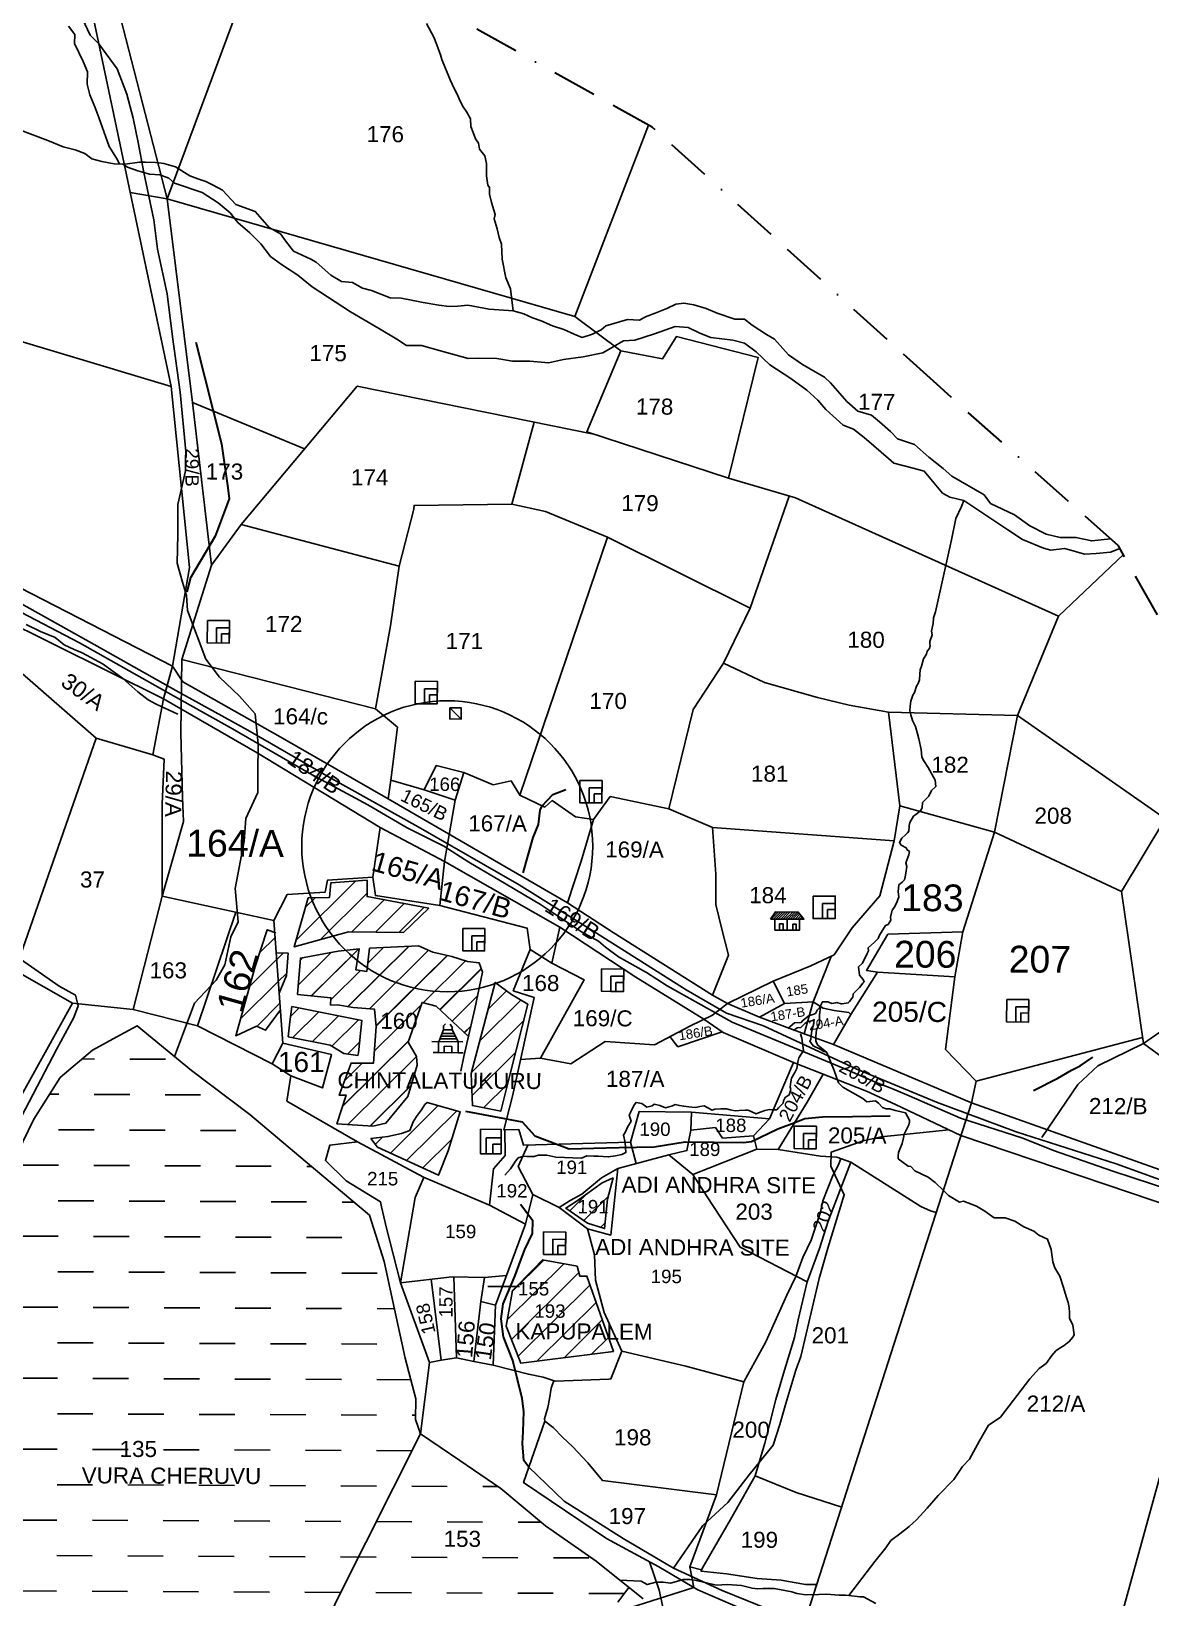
# Model space of a CAD drawing. Header units: inches. Extents: x 304037 to 460575, y 1453943 to 1639883.
# Drawn here: x 337661 to 338503, y 1600364 to 1601543 of the extents above; entities that cross this region are included whole.
import ezdxf

# ---------------------------------------------------------------- set-up
doc = ezdxf.new("R2010")
doc.units = ezdxf.units.IN
doc.header["$MEASUREMENT"] = 0
for name, pattern in [('ACAD_ISO02W100', [15, 12, -3]), ('ACAD_ISO07W100', [3, 0, -3]), ('BORDER', [1.75, 0.5, -0.25, 0.5, -0.25, 0, -0.25])]:
    doc.linetypes.add(name, pattern=pattern)
for name, color, linetype in [('CARTTRACK', 30, 'ACAD_ISO02W100'), ('NALA', 4, 'Continuous'), ('SQUAREWELL', 5, 'Continuous'), ('SURVEY_BND', 7, 'Continuous'), ('SURVEY_NO', 7, 'Continuous'), ('VILLAGE_AREA', 1, 'Continuous'), ('WATER_BODY', 4, 'Continuous')]:
    doc.layers.add(name, color=color, linetype=linetype)
for name, color, linetype, lineweight in [('FOOTPATH', 150, 'ACAD_ISO07W100', 30), ('ROAD', 1, 'Continuous', 25), ('VILL_BOUNDARY', 6, 'BORDER', 30)]:
    doc.layers.add(name, color=color, linetype=linetype, lineweight=lineweight)
doc.styles.get("Standard").update_dxf_attribs({"font": 'arial.ttf'})
doc.dimstyles.get("Standard").update_dxf_attribs({"dimtxt": 0.18, "dimasz": 0.18, "dimexe": 0.18, "dimexo": 0.0625, "dimgap": 0.09, "dimtad": 0, "dimtih": 1, "dimtoh": 1, "dimdec": 4, "dimzin": 0, "dimdsep": 46, "dimtxsty": 'Standard', "dimcen": 0.09, "dimadec": 0, "dimazin": 0, "dimtfac": 1, "dimtdec": 4, "dimtofl": 0, "dimtmove": 0, "dimatfit": 3, "dimfxl": 0, "dimtolj": 1, "dimtzin": 0, "dimarcsym": 0})
pattern_1 = [(225, (-1012.4149, -503.833), (1.3258252, -1.3258252), [])]

# ---------------------------------------------------------------- blocks, each defined once
blk = doc.blocks.new('CHINTALAMAKURU')
at = {"layer": 'VILLAGE_AREA', "linetype": 'ByBlock'}
h = blk.add_hatch(dxfattribs=at)
h.set_pattern_fill('ANSI31', color=256, scale=15, angle=180, style=0)
h.set_pattern_definition(pattern_1)
h.paths.add_polyline_path([(73.98, 39.92), (73.96, 41.74), (69.9, 41.44), (69.76, 39.79), (67.38, 39.76), (65.83, 34.25), (71.89, 35.96), (78.08, 35.93), (80.89, 38.65)])
h.paths.add_polyline_path([(63.63, 35.88), (62.8, 36.15), (61.48, 32.04), (59.33, 24.27), (61.65, 25.33), (62.67, 24.9), (64.32, 27.18)])
h.paths.add_polyline_path([(65.16, 33.53), (63.81, 33.56), (64.17, 29.05), (64.98, 31.02)])
h.paths.add_polyline_path([(73.46, 26.04), (65.58, 27.55), (65.37, 25.86), (65.2, 24.18), (69.91, 23.25), (71.44, 22.31), (73.03, 22.12), (73.07, 22.42)])
h.paths.add_polyline_path([(92.03, 27.94), (90.21, 29.03), (88.38, 30.36), (85.73, 20.15), (85.88, 16.56), (89.08, 15.95), (90.14, 20.29)])
h.paths.add_polyline_path([(84.52, 15.85), (80.82, 16.89), (80.55, 16.64), (80.17, 16.06), (79.6, 15.29), (79.26, 14.7), (78.89, 13.72), (77.95, 13.4), (76.42, 13.03), (74.51, 12.81), (75.27, 11.85), (82.13, 8.73), (83.18, 11.46)])
h.paths.add_polyline_path([(98.79, -2.5), (98.01, -2.51), (97.68, -1.4), (93.82, -0.69), (92.81, -1.75), (90.47, -4.14), (89.76, -8.15), (91.44, -12.29), (101.8, -10.91)])
h.paths.add_polyline_path([(86.95, 31.52), (86.57, 32.54), (85.24, 32.71), (83.49, 33.26), (81.38, 33.73), (79.74, 34.41), (74.28, 34.13), (73.98, 31.53), (72.76, 31.69), (73.12, 34.05), (70.76, 33.79), (66.54, 32.99), (66.23, 28.93), (69.97, 28.57), (69.93, 27.75), (70.7, 27.78), (72.45, 27.49), (74.84, 27.32), (75.04, 25.38), (74.76, 21.24), (72.26, 21.25), (70.93, 17.67), (71.72, 17.66), (70.7, 14.43), (74.74, 14.2), (76.19, 14.54), (78.64, 17.55), (79.65, 21.05), (79.58, 22.03), (78.63, 23.63), (80.19, 28.08), (81.76, 27.68), (85.39, 24.31), (86.09, 27.4)])
h = blk.add_hatch(dxfattribs=at)
h.set_pattern_fill('ANSI31', color=256, scale=30, angle=180, style=0)
h.set_pattern_definition([(225, (-1012.415, -503.833), (2.65165, -2.65165), [])])
h.paths.add_polyline_path([(86.95, 31.52), (86.57, 32.54), (85.24, 32.71), (83.49, 33.26), (81.38, 33.73), (79.74, 34.41), (74.28, 34.13), (73.98, 31.53), (72.76, 31.69), (73.12, 34.05), (70.76, 33.79), (66.54, 32.99), (66.23, 28.93), (69.97, 28.57), (69.93, 27.75), (70.7, 27.78), (72.45, 27.49), (74.84, 27.32), (75.04, 25.38), (74.76, 21.24), (72.26, 21.25), (70.93, 17.67), (71.72, 17.66), (70.7, 14.43), (74.74, 14.2), (76.19, 14.54), (78.64, 17.55), (79.65, 21.05), (79.58, 22.03), (78.63, 23.63), (80.19, 28.08), (81.76, 27.68), (85.39, 24.31), (86.09, 27.4)])
h.paths.add_polyline_path([(122.3, 38.4), (119.73, 38.4), (119.18, 37.58), (121.05, 37.6), (122.43, 37.61), (122.95, 37.62), (122.84, 37.72)])
h.paths.add_polyline_path([(75.05, 24.62), (79.95, 24.62), (79.95, 27.36), (75.05, 27.36)], flags=24)
h = blk.add_hatch(dxfattribs=at)
h.set_pattern_fill('ANSI31', color=256, scale=1.5, angle=180, style=0)
h.set_pattern_definition([(225, (-1012.4149, -503.83305), (0.132582521, -0.132582521), [])])
h.paths.add_polyline_path([(122.3, 38.4), (119.73, 38.4), (119.18, 37.58), (121.05, 37.6), (122.43, 37.61), (122.95, 37.62), (122.84, 37.72)])
h = blk.add_hatch(dxfattribs=at)
h.set_pattern_fill('ANSI31', color=256, scale=15, angle=180, style=0)
h.set_pattern_definition(pattern_1)
h.paths.add_polyline_path([(101.07, 6.15), (101.67, 8.51), (100.47, 7.98), (97.65, 5.95), (96.38, 5.12), (98.83, 3.43), (100.74, 2.84)])
at = {"layer": 'WATER_BODY', "linetype": 'ByBlock'}
h = blk.add_hatch(dxfattribs=at)
h.set_pattern_fill('DASH', color=256, scale=31.8075, angle=180, style=0)
h.set_pattern_definition([(180, (-1012.415, -503.833), (-3.975938, -3.975937), [3.975938, -3.975938])])
h.paths.add_polyline_path([(67.16, 10.24), (60.95, 15.44), (54.38, 20.35), (48.27, 25.34), (46.4, 24.32), (43.29, 22.57), (39.66, 19.48), (36.73, 14.81), (34.89, 10.97), (32.66, 5.05), (30.82, -0.7), (29.37, -5.43), (28.46, -10.05), (27.37, -13.32), (26.36, -14.59), (25.98, -15.65), (26.13, -17.18), (23.9, -23.94), (21.27, -29.99), (19.48, -34.73), (17.64, -39.4), (16.01, -43.44), (15.82, -46.11), (17.57, -48.27), (20.6, -49.7), (24.52, -51.55), (30.15, -53.79), (35.43, -56.39), (36.68, -57.29), (37.44, -57.32), (38.99, -57.85), (40.15, -58.44), (42.99, -59.67), (44.29, -60.28), (45.56, -60.85), (47.35, -61.54), (48.02, -61.95), (49.15, -62.37), (51.51, -62.65), (52.64, -62.65), (53.62, -62.8), (55.37, -63.19), (56.36, -63.52), (57.13, -63.52), (57.96, -63.6), (59.22, -63.48), (60.26, -63.68), (62.14, -62.17), (64.52, -57.34), (66.77, -52.64), (68.99, -47.31), (70.74, -44.23), (73.65, -42.95), (77.25, -43.2), (81.65, -42.86), (88.69, -42.9), (89.53, -42.55), (91.02, -42.3), (92.33, -42.01), (93.6, -41.59), (94.86, -41.29), (96.59, -40.79), (98.11, -40.36), (99.17, -39.96), (99.95, -39.8), (101.19, -39.48), (102.43, -39), (103.66, -37.37), (99.97, -34.44), (94.26, -30.48), (89.26, -26.33), (84.64, -23.2), (80.23, -20.23), (79.65, -18.64), (79.69, -16.32), (78.47, -11.78), (77.24, -6.28), (76.06, -0.94), (74.41, 4.21)])
at = {"layer": 'CARTTRACK', "linetype": 'ByBlock'}
for points in [[(52.48, 21.91), (54.69, 27.88), (57.09, 30.48), (58.08, 32.2), (58.72, 35.33), (59.52, 37.04), (59.19, 40.76), (60.18, 46.07), (60.35, 48.61), (61.67, 51.51), (61.67, 53.77), (61.7, 56.94), (61.33, 60.34), (59.58, 62.32), (57.32, 64.42), (55.8, 66.43), (53.69, 71.87), (53.6, 73.57), (53.14, 75.04), (52.54, 77.18), (52.6, 80.4), (52.56, 83.76), (53.41, 87.53), (53.41, 88.9), (53.43, 89.68), (52.79, 96.34), (51.89, 102.54), (51.29, 107.34), (50.18, 112.36), (49.73, 115.65), (48.59, 120.92), (47.94, 124.3), (47.38, 127.01), (46.64, 129.69), (45.56, 132.55), (43.49, 135.32), (42.5, 136.29), (41.65, 138.11)], [(35.36, 15.12), (39.25, 22.65), (41.18, 26.22), (41.64, 27.54), (41.33, 28.73), (39.51, 29.73), (34.43, 33.27)], [(149.7, 13.25), (153.71, 19.22), (155.96, 21.32), (161.04, 23.84), (168.14, 28.8), (175.63, 34.74), (181.02, 39.5), (185.02, 43)], [(92.39, -23.92), (96.35, -27.73), (102.97, -31.87), (108.65, -35.19), (111.89, -30.39), (114.69, -27.79), (117.06, -24.69), (119.74, -21.33), (120.49, -19.01), (121.15, -16.67), (122.25, -12.93), (122.82, -11.39), (124.83, -2.64), (125.79, 0.75), (127.59, 6.73), (126.06, 9.96), (126.09, 11.51), (129.67, 12.81), (131.71, 13.24), (139.29, 14.06)], [(107.74, -40.73), (107.03, -37.63), (105.94, -34.47)], [(108.65, -35.19), (114.1, -37.67), (120.84, -40.35), (123.06, -41.53), (128.84, -43.25), (137.84, -46.07), (151.57, -50.04), (156.86, -51.77), (164.04, -55.52), (170.32, -58.45), (175.56, -61.24), (180.36, -63.31), (183.72, -65.09), (188.74, -68.13), (194, -71.28), (198.79, -73.7), (204.56, -76.75), (209.75, -79.46), (215.47, -82.41), (220.8, -85.68), (226.98, -89.23), (229.55, -90.68)]]:
    blk.add_lwpolyline(points, dxfattribs=at)
at = {"layer": 'FOOTPATH', "linetype": 'ByBlock'}
for points in [[(54.52, 101.95), (57.43, 90.59), (58.18, 85.65), (58.31, 84.42), (56.77, 80.24), (54.04, 75.56), (53.64, 73.93)], [(93.55, 50.17), (94.72, 51.44), (96.2, 52)], [(91.44, 42.64), (92.54, 46.63), (93.13, 48.07), (93.33, 49.69), (93.55, 50.17)], [(148.75, 18.53), (151.45, 19.9), (152.99, 20.81), (153.97, 21.32), (155.37, 22.28)], [(85.09, 15.91), (91.45, 14.75), (92.88, 13.18), (96.73, 11.74), (100.87, 11.88), (102.35, 11.92), (106.26, 12.04), (109.74, 12.58), (116.27, 12.56), (117.16, 12.67), (120.12, 14.09), (122.02, 14.83), (123.14, 15.27), (125.1, 15.45), (128.49, 15.52), (132.69, 15.63)], [(92.39, -23.92), (91.82, -23.17), (91.67, -21.27), (91.71, -19.95), (91.78, -17.69), (91.61, -16.25), (90.52, -11.97), (89.46, -9.35), (89.19, -7.33), (89.42, -5.65), (90.75, -2.47), (91.29, -0.93), (91.82, 0.45), (92.66, 2.27), (92.72, 3.67), (91.3, 5.48)]]:
    blk.add_lwpolyline(points, dxfattribs=at)
at = {"layer": 'NALA', "linetype": 'ByBlock'}
for points in [[(158.16, 79.3), (157.12, 78.87), (155.5, 78.71), (154.18, 78.65), (152.66, 79.06), (151.94, 79.25), (150.42, 79.06), (149.6, 79.28), (147.23, 80.23), (145.58, 81.34), (140.63, 84.57), (139.07, 84.94), (138.25, 85.41), (136.2, 87.85), (134.96, 88.17), (132.78, 88.74), (132.18, 89.27), (130.54, 90.66), (129.46, 91.61), (128.23, 92.53), (127.09, 92.97), (125.13, 94.72), (124.25, 95.76), (123.01, 96.87), (121.21, 98.19), (118.84, 99.71), (117.29, 101.13), (115.99, 102.09), (114.7, 102.43), (112.2, 102.72), (111, 103.22), (109.67, 103.85), (108.22, 103.95), (105.91, 103.1), (103.7, 102.4), (102.43, 102.31), (100.11, 100.95), (97.93, 100.51), (95.72, 100.19), (94.04, 99.81), (91.96, 100), (90, 99.97), (88.26, 100.25), (86.2, 100.29), (85.04, 100.25), (81.92, 101.11), (79.78, 101.67), (78.13, 101.67), (77.03, 102.37), (74.91, 103.66), (71.84, 105.43), (67.5, 108.2), (65.92, 109.49), (64.06, 110.69), (62.82, 111.6), (61.75, 112.99), (60.49, 114.23), (59.16, 115.36), (58.3, 116.45), (56.94, 117.58), (55.14, 118.72), (52.05, 119.74), (51.4, 120.32), (50.4, 120.68), (49.25, 120.74), (47.94, 121.1), (46.76, 121.52), (46.25, 121.87), (45.88, 121.88), (45.54, 122.52), (44.69, 123.83), (43.53, 127.06), (43.09, 128.28), (42.51, 129.61), (42.2, 130.81), (42.22, 132.19), (41.76, 133.34), (40.76, 135.35), (40.78, 136.35), (40.09, 137.28)], [(90.05, 105.62), (89.74, 108.07), (89.23, 109.31), (88.81, 111.4), (88.71, 113.08), (88.46, 113.83), (88.23, 114.79), (87.87, 115.9), (87.99, 116.41), (87.58, 117.73), (87.33, 118.67), (87.33, 119.44), (87.14, 119.69), (87.01, 120.74), (87.01, 121.26), (87.01, 122.12), (86.79, 122.96), (86.2, 123.72), (86.09, 124.38), (85.75, 124.85), (85.48, 125.59), (85.2, 126.26), (85.19, 127.11), (84.77, 127.87), (84.35, 128.43), (83.96, 129.14), (83.76, 129.73), (83.34, 130.51), (82.88, 131.45), (82.66, 132.04), (82.35, 132.74), (81.95, 133.73), (81.79, 134.26), (81.37, 135.38), (81.03, 136.23), (80.21, 137.77)], [(34.47, 125.71), (37.82, 124.47), (39.56, 123.78), (40.9, 123.43), (41.97, 123.03), (42.75, 122.45), (43.9, 122.14), (45.26, 121.9), (46.51, 121.86), (48.12, 122.08), (48.79, 122.08), (49.89, 122.07), (50.85, 121.95), (52.15, 121.59), (53.76, 120.6), (54.67, 120.26), (55.55, 119.95), (56.38, 119.56), (57.41, 119.01), (58.92, 117.4), (61.11, 116.63), (62.66, 114.85), (63.94, 114.12), (64.5, 113.34), (65.42, 112.21), (67.37, 111.29), (67.97, 110.99), (69.61, 109.52), (70.81, 108.81), (72.04, 108.73), (73.16, 108.09), (74.18, 107.83), (76.25, 107.01), (77.49, 106.97), (78.83, 106.71), (79.96, 106.51), (81.72, 106.22), (82.88, 106.08), (83.85, 106.12), (84.97, 106.22), (87.36, 105.78), (90.05, 105.62), (91.24, 105.3), (92.24, 104.86), (93.2, 104.5), (94.48, 103.94), (95.75, 103.54), (96.91, 103.03), (97.81, 102.67), (98.94, 103.03), (99.92, 103.54), (100.46, 103.98), (102.88, 104.72), (104.22, 104.62), (104.88, 105.02), (105.98, 105.41), (107.29, 105.95), (108.27, 106.45), (109.17, 106.55), (110.28, 106.37), (111.68, 105.99), (112.9, 105.47), (114.89, 104.81), (115.98, 104.81), (116.86, 104.11), (118.44, 103.1), (119.34, 102.58), (120.93, 100.83), (122.51, 99.74), (123.93, 98.93), (124.96, 98.35), (125.64, 97.71), (127.5, 95.64), (128.71, 94.54), (130.25, 94.12), (131.17, 93.35), (132.41, 92.27), (133.17, 91.45), (135.11, 90.84), (136.7, 89.42), (138.32, 88.15), (139.28, 87.32), (142.92, 85.23), (143.65, 84.28), (146.35, 83.01), (148.07, 81.77), (149.88, 80.85), (151.47, 80.5), (153.22, 80.5), (155, 80.12), (157.11, 80.36)], [(35.64, 70.25), (37.23, 69.47), (38.9, 68.8), (39.9, 67.97), (41.01, 67.47), (41.93, 67.07), (44.29, 65.84), (46.48, 64.23), (48.18, 62.73), (49.35, 61.85), (50.23, 61.37), (52.66, 60.25)], [(121.19, 25.36), (121.92, 25.99), (122.69, 26.04), (122.9, 26.28), (123.2, 26.52), (123.47, 26.75), (124.26, 27.04), (124.48, 27.42), (124.72, 27.66), (125.05, 28.34), (125.65, 28.34), (126.1, 28.16), (126.54, 28.26), (126.67, 28.29), (127.14, 28.15), (127.26, 28.12), (127.94, 28.25), (128.09, 28.39), (128.44, 28.88), (128.49, 29.28), (129.2, 29.99), (129.57, 30.45), (129.71, 30.62), (129.59, 30.86), (129.18, 31.34), (129.08, 32.29), (129.47, 32.67), (129.79, 33.21), (130.05, 33.77), (130.18, 34.08), (130.15, 34.44), (130.86, 35.05), (131.28, 35.49), (131.4, 35.83), (132.08, 36.94), (132.36, 37.06), (132.66, 37.52), (132.63, 37.88), (132.8, 38.64), (133.07, 38.99), (133.38, 39.64), (133.56, 40.14), (133.49, 40.7), (133.56, 41.51), (133.93, 41.8), (134.17, 42.07), (134.27, 42.38), (134.34, 42.79), (134.45, 43.54), (134.32, 43.96), (134.64, 44.88), (134.72, 45.23), (134.46, 45.41), (134.36, 45.66), (133.8, 45.96), (133.6, 46.25), (133.85, 46.71), (134.26, 47.09), (134.51, 47.33), (134.66, 47.5), (134.68, 48.02), (134.69, 48.16), (134.77, 48.49), (135.16, 49.19), (135.59, 49.51), (135.95, 49.79), (136.12, 50.13), (136.18, 50.72), (136.86, 51.43), (137.18, 52.09), (137.65, 52.54), (137.56, 53.23), (136.78, 54.64), (136.31, 55.39), (136.08, 55.81), (136, 56.67), (135.71, 57.87), (135.53, 58.57), (135.35, 59.24), (135, 59.92), (134.8, 60.55), (134.7, 61.01), (134.72, 61.51), (134.8, 62.08), (135.03, 62.76), (135.2, 63.05), (135.43, 63.78), (135.63, 64.07), (135.77, 64.48), (135.79, 65.1), (135.83, 65.59), (136, 66.01), (136.22, 66.82), (136.55, 67.35), (136.61, 67.69), (136.87, 67.99), (136.96, 68.32), (136.91, 68.49), (136.91, 68.76), (137.15, 69.51), (137.1, 69.93), (137.29, 70.79), (137.3, 71.44), (137.51, 72.1), (139.3, 80.16), (139.76, 82.55), (140.4, 83.93), (140.63, 84.57)], [(121.83, 25.14), (122.24, 25.44), (122.64, 25.45), (123.12, 25.96), (123.46, 26.15), (123.97, 26.27), (124.14, 26.35), (124.06, 25.8), (123.86, 25.13), (123.81, 24.59), (123.78, 24.14), (123.65, 23.94), (124.03, 23.43), (124.83, 23.05), (125.16, 22.82), (125.52, 22.71)], [(128.29, -38.14), (131.21, -34.34), (132.42, -32.79), (132.98, -31.98), (133.97, -31.23), (135.02, -30.38), (135.84, -29.63), (137.03, -28.31), (138.25, -26.92), (140.01, -25.09), (140.97, -23.63), (141.75, -22.82), (142.87, -20.77), (143.88, -19.01), (144.49, -18.59), (145.2, -18.09), (148.46, -13.79), (149.51, -12.61), (150.3, -12.05), (150.93, -11.15), (151.37, -10.64), (151.74, -10.38), (152.29, -10.05), (152.88, -9.59), (153.29, -9.11), (153.44, -8.83), (153.27, -7.74), (152.89, -6.98), (152.88, -6.36), (152.86, -5.76), (152.75, -5.23), (152.49, -4.53), (152.22, -3.55), (151.77, -2.27), (151.23, -1.32), (151.01, -0.68), (150.8, 0.73), (150.4, 1.88), (149.42, 2.32), (148.84, 2.75), (147.74, 3.23), (146.7, 3.89), (145.65, 4.24), (144.39, 4.24), (143.34, 4.99), (142.43, 5.55), (140.96, 6.1), (140.49, 5.99), (139.26, 6.7), (138.71, 7.27), (137.78, 8.16), (136.97, 8.75), (135.5, 9.47), (135.03, 9.96), (134.74, 9.99), (133.63, 10.8), (133.62, 11.13), (133.63, 11.49), (134.06, 12.53), (134.19, 13.14), (134.27, 13.55), (134.51, 14.03), (134.78, 14.63), (134.86, 14.94), (134.86, 15.12), (134.41, 15.97), (133.78, 16.09), (133.25, 16.22), (132.66, 16.4), (132.24, 16.39), (131.85, 16.56), (131.38, 17.03), (131.05, 17.27), (130.09, 17.17), (129.62, 17.53), (127.39, 18.79), (126.89, 19.29), (126.41, 20.68), (125.56, 22.68), (124.56, 23.48), (124.42, 23.74), (124.34, 23.97), (124.34, 24.47), (124.35, 24.87), (124.4, 25.21), (124.72, 25.95), (124.74, 26.82), (124.75, 27.22), (124.81, 27.47), (124.83, 27.77)], [(89.55, 8.78), (90.16, 9.48), (90.39, 9.81), (90.74, 10.36), (91.04, 10.72), (91.66, 10.92), (92.01, 10.87), (92.82, 10.89), (93.27, 11.04), (94.23, 11.02), (95.26, 10.81), (98.12, 10.71), (98.72, 10.97), (99.49, 10.96), (100, 10.96), (101.13, 10.87), (101.93, 11.01), (102.66, 11.14), (103.09, 11.36), (103.03, 12.49), (102.81, 13.31), (103.03, 13.69), (103.26, 14.2), (103.66, 14.88), (103.45, 15.56), (103.63, 15.93), (104.01, 16.71), (104.21, 16.99), (104.88, 16.88), (105.42, 16.48), (106.02, 16.62), (106.24, 16.8), (106.89, 16.65), (107.53, 16.39), (108.31, 16.62), (108.59, 16.76), (109.07, 16.67), (109.56, 16.58), (110.12, 16.53), (110.47, 16.49), (110.9, 16.46), (111.35, 16.55), (111.83, 16.63), (112.73, 16.15), (113.04, 16.27), (113.73, 16.33), (114.13, 16.33), (114.37, 16.33), (114.75, 16.19), (115.34, 16.08), (115.76, 16.12), (116.48, 16.16), (116.77, 16.16), (117.66, 15.77), (117.93, 15.87), (118.64, 16.14), (119.18, 16.25), (119.64, 16.22), (119.98, 16.23), (120.18, 16.47), (120.69, 16.96), (120.75, 17.23), (120.92, 17.62), (121.37, 17.91), (121.49, 18.24), (121.55, 18.52), (121.49, 18.76), (121.53, 19.39), (121.62, 19.79), (121.98, 20.42), (122.2, 20.88), (122.32, 21.62), (122.42, 22.08), (122.94, 22.89), (122.76, 24.27), (122.62, 24.77)], [(102.61, -36.53), (105.02, -36.64), (105.71, -37.02), (106.67, -36.75), (107.5, -36.76), (108.31, -36.87), (109.23, -36.6), (109.73, -36.44), (110.46, -36.45), (111.02, -36.51), (112.34, -36.81), (113.42, -37.04), (114.69, -36.96), (116.28, -37.1), (117.46, -37.38), (118.06, -37.44), (118.71, -37.39), (119.26, -37.4), (119.94, -37.4), (120.53, -37.52), (121.92, -37.78), (122.46, -37.97), (123.47, -38.08), (124.89, -38.07), (125.81, -38.01), (127.21, -38.11), (127.92, -38.12), (128.29, -38.14), (129.53, -38.31), (129.95, -38.29), (131.32, -39.05)]]:
    blk.add_lwpolyline(points, dxfattribs=at)
at = {"layer": 'ROAD', "linetype": 'ByBlock'}
for points in [[(34.75, 72.72), (43.6, 67.84), (52.43, 62.91), (60.53, 58.52), (69.93, 53.12), (79.66, 47.76), (91.02, 41.32), (100, 35.75), (109.76, 29.63), (114.29, 27.02), (118.44, 25.62), (128.94, 20.83), (137.87, 17.18), (146.83, 13.88), (158.03, 10.35), (170.47, 5.9)], [(164.17, 7.44), (157.69, 9.51), (151.03, 11.82), (147.56, 13.17), (140.57, 15.4), (134.83, 17.86), (132.86, 18.68), (131.11, 19.35), (127.86, 20.75), (124.08, 22.28), (114.94, 26.04), (111.14, 28.15), (107.63, 30.07), (105.31, 31.54), (102.19, 33.31), (100.7, 34.35), (99.94, 35.03), (98.02, 36.09), (93.39, 39.1), (89.54, 41.38), (85.37, 43.83), (82.55, 45.61), (78.44, 47.64), (74, 50.2), (67.43, 53.71), (58.81, 58.65), (52.19, 62.33), (41.63, 68.2), (34.23, 72.03)]]:
    blk.add_lwpolyline(points, dxfattribs=at)
at = {"layer": 'SQUAREWELL', "linetype": 'ByBlock'}
for points in [[(55.94, 70.77), (58.41, 70.77), (58.41, 68.26), (55.94, 68.26)], [(56.97, 69.95), (58.41, 69.95), (58.41, 68.26), (56.97, 68.26)], [(57.54, 69.27), (58.41, 69.27), (58.41, 68.26), (57.54, 68.26)], [(79.27, 64.06), (81.74, 64.06), (81.74, 61.55), (79.27, 61.55)], [(80.3, 63.24), (81.74, 63.24), (81.74, 61.55), (80.3, 61.55)], [(80.87, 62.56), (81.74, 62.56), (81.74, 61.55), (80.87, 61.55)], [(83.14, 61.11), (84.43, 61.11), (84.43, 59.86), (83.14, 59.86)], [(97.77, 53.03), (100.24, 53.03), (100.24, 50.52), (97.77, 50.52)], [(98.81, 52.21), (100.24, 52.21), (100.24, 50.52), (98.81, 50.52)], [(99.37, 51.53), (100.24, 51.53), (100.24, 50.52), (99.37, 50.52)], [(123.96, 40.2), (126.43, 40.2), (126.43, 37.68), (123.96, 37.68)], [(125, 39.37), (126.43, 39.37), (126.43, 37.68), (125, 37.68)], [(125.56, 38.69), (126.43, 38.69), (126.43, 37.68), (125.56, 37.68)], [(84.71, 36.4), (87.17, 36.4), (87.17, 33.89), (84.71, 33.89)], [(85.74, 35.58), (87.17, 35.58), (87.17, 33.89), (85.74, 33.89)], [(86.31, 34.9), (87.17, 34.9), (87.17, 33.89), (86.31, 33.89)], [(100.29, 31.93), (102.76, 31.93), (102.76, 29.42), (100.29, 29.42)], [(101.32, 31.11), (102.76, 31.11), (102.76, 29.42), (101.32, 29.42)], [(101.89, 30.42), (102.76, 30.42), (102.76, 29.42), (101.89, 29.42)], [(145.7, 28.7), (148.16, 28.7), (148.16, 26.19), (145.7, 26.19)], [(146.73, 27.88), (148.16, 27.88), (148.16, 26.19), (146.73, 26.19)], [(147.29, 27.2), (148.16, 27.2), (148.16, 26.19), (147.29, 26.19)], [(121.96, 14.41), (124.43, 14.41), (124.43, 11.89), (121.96, 11.89)], [(86.81, 13.9), (89.12, 13.9), (89.12, 11.16), (86.81, 11.16)], [(87.44, 12.94), (89.12, 12.94), (89.12, 11.16), (87.44, 11.16)], [(122.99, 13.58), (124.43, 13.58), (124.43, 11.89), (122.99, 11.89)], [(123.56, 12.9), (124.43, 12.9), (124.43, 11.89), (123.56, 11.89)], [(88.19, 12.23), (89.12, 12.23), (89.12, 11.16), (88.19, 11.16)], [(93.92, 2.43), (96.39, 2.43), (96.39, -0.08), (93.92, -0.08)], [(94.96, 1.61), (96.39, 1.61), (96.39, -0.08), (94.96, -0.08)], [(95.52, 0.93), (96.39, 0.93), (96.39, -0.08), (95.52, -0.08)]]:
    blk.add_lwpolyline(points, close=True, dxfattribs=at)
blk.add_lwpolyline([(84.43, 59.86), (83.14, 61.11)], dxfattribs=at)
at = {"layer": 'SURVEY_BND', "linetype": 'ByBlock'}
for points in [[(37.44, 170.56), (51.23, 118.01), (62.94, 149.95)], [(1.9, 122.92), (-0.33, 112.34), (51.77, 96.98), (40.54, 148.99), (24.56, 156.43)], [(47.08, 118.68), (51.23, 118.01), (96.97, 105.01), (105.14, 126.5)], [(66.75, 90.04), (54.17, 95.18), (51.23, 118.01)], [(96.97, 105.01), (102.15, 101.2), (106.8, 100.31), (108.36, 102.81), (117.53, 100.51), (114.28, 86.96), (98.37, 92.08), (102.15, 101.2)], [(28.28, 77.71), (52.06, 65.63), (53.9, 76.69), (51.77, 96.98)], [(99.13, 91.84), (72.62, 97.11), (59.69, 81.55), (77.41, 76.95), (79.01, 83.34), (79.05, 83.77), (89.99, 83.95), (92.46, 93.16)], [(56.36, 76.98), (54.17, 95.18)], [(114.28, 86.96), (121.77, 84.8), (151.33, 71.68), (158.55, 78.61)], [(89.99, 83.95), (93.77, 83.15), (100.74, 80.32), (116.74, 72.43), (121.08, 85)], [(74.83, 60.97), (53.09, 66.38), (56.36, 76.98), (59.69, 81.55)], [(100.74, 80.32), (91.03, 51.34), (90.06, 52.95), (88.04, 52.5), (84.74, 53.88), (81.63, 54.62), (80.32, 51.91), (76.59, 52.99), (77.29, 58.9), (74.83, 60.97), (76.48, 70.28), (77.41, 76.95)], [(99.29, 48.68), (101.17, 51.25), (107.73, 49.88), (110.43, 61.04), (113.8, 66.26), (116.74, 72.43)], [(32.5, 71.09), (51.06, 61.98), (49.88, 55.69), (43.52, 57.54), (31.35, 68.05)], [(133.64, 50.34), (144.26, 47.44), (158.49, 40.86), (163.2, 48.77), (163.41, 49.01), (146.75, 60.51), (151.33, 71.68)], [(53.09, 66.38), (53.01, 58.17), (53.22, 50.92), (53.37, 48.24), (50.99, 39.86)], [(51.06, 61.98), (52.06, 65.63)], [(52.06, 65.63), (53.23, 63.89), (64.16, 57.78), (76.28, 50.89), (76.59, 52.99)], [(113.8, 66.26), (118.41, 64.1), (124.36, 62.43), (127.91, 61.62), (132.32, 60.82), (133.64, 50.34), (133.01, 46.42), (112.65, 47.81), (107.73, 49.88)], [(75.4, 47.68), (61.58, 55.98), (51.06, 61.98)], [(140.75, 36.28), (144.26, 47.44), (146.75, 60.51), (132.32, 60.82)], [(43.52, 57.54), (34.59, 31.48), (21.01, 45.22)], [(41.03, 27.83), (47.8, 27.17), (50.99, 39.86), (50.97, 50.17), (51.15, 55.23), (49.88, 55.69)], [(83.8, 50.76), (84.74, 53.88)], [(76.28, 50.89), (96.45, 39.31), (97.94, 44), (99.29, 48.68), (97.28, 48.97), (94.68, 50.77), (93.86, 50.03), (91.03, 51.34)], [(82.63, 43.89), (83.8, 50.76), (80.32, 51.91)], [(63.53, 37.2), (65.01, 40.1), (69.26, 40.38), (69.54, 41.74), (74.62, 42.09), (74.9, 40.04), (82.11, 38.96), (82.63, 43.89), (75.4, 47.68), (74.62, 42.09)], [(112.65, 47.81), (113.03, 42.62), (113.07, 39.21), (113.74, 36.46), (114.5, 33.52), (112.73, 29.04), (101.58, 36.01), (96.45, 39.31)], [(133.01, 46.42), (131.43, 40.27), (128.36, 36.65), (126.34, 33.61), (123.74, 32.36), (119.51, 30.66), (114.41, 28.11), (112.74, 26.81), (110.21, 25.57), (106.24, 23.44), (100.74, 23.79), (96.87, 21.29), (93.48, 21.91), (98.32, 30.7), (94.71, 32.54), (95.6, 36.6), (104.11, 31.04), (111.78, 26.34), (113.95, 24.87), (121.83, 21.55), (119.17, 15.23), (117.39, 13.3), (113.92, 13.03), (113.11, 14.22), (110.37, 13.92), (110.42, 15.92), (104.56, 15.96), (103.6, 12.54), (91.64, 12.13), (91.08, 13.89), (89.4, 13.86), (90.36, 17.63), (91.27, 21.86), (92.73, 28.7), (90.4, 29.44), (92.27, 34.06), (94.71, 32.54)], [(21.81, 44.41), (14.01, 23.45), (34.58, 16.06), (41.03, 27.83), (34.59, 31.48)], [(95.6, 36.6), (82.63, 43.89)], [(179.4, 36.9), (173.35, 14.94), (161.04, 23.84), (158.49, 40.86)], [(50.99, 39.86), (63.53, 37.2), (64.62, 23.44), (63.4, 21.13), (55.05, 25.34), (59.28, 38.1)], [(82.11, 38.96), (91.94, 36.45), (92.27, 34.06)], [(126.32, 23.58), (141.81, 17.12), (142.3, 19.53), (138.88, 23.07), (139.89, 31.23), (131.21, 31.72), (129.98, 31.89), (132.36, 35.96), (140.75, 36.28), (139.89, 31.23)], [(120.79, 28.16), (124.02, 28.36), (126.01, 33.45)], [(131.21, 31.72), (128.25, 26.96)], [(117.99, 26.62), (123, 24.76), (124.02, 28.36)], [(124.02, 28.36), (125.14, 27.64), (126.38, 27.38), (128.01, 27.18), (128.25, 26.96), (126.32, 23.58), (123, 24.76)], [(47.8, 27.17), (55.05, 25.34)], [(107.98, 24.38), (108.87, 23.25), (113.83, 24.95)], [(65.53, 19.8), (69.07, 18.46), (70.05, 22.2), (64.62, 23.44)], [(160.94, 24.52), (142.3, 19.53)], [(87.85, 5.39), (80.42, 8.51), (73, 12.44), (65.08, 16.97), (65.53, 19.8), (63.4, 21.13)], [(93.48, 21.91), (91.24, 21.73)], [(140.64, 13.43), (133.27, 16.88), (130.02, 18.35), (121.83, 21.55)], [(117.39, 13.3), (117.78, 11.82), (120.16, 11.79), (123.4, 17.09), (125.15, 20.25)], [(110.42, 15.92), (119.17, 15.23)], [(141.81, 17.12), (123.4, -41.08), (129.62, -42.14), (147.13, -47.92), (156.03, -50.71), (165.22, -16.81), (170.27, 3.58), (140.64, 13.43)], [(171, 6.9), (141.81, 17.12)], [(81.35, -2.92), (82.52, -11.97), (81.21, -12.26), (77.92, -3.34), (76.27, 2.92), (75.75, 5.16), (75.62, 5.74), (71.77, 8.07), (69.43, 10.32), (69.92, 12.06), (73, 12.44)], [(87.85, 5.39), (88.26, 9.46), (89.58, 10.97), (89.51, 13.86)], [(103.6, 12.54), (104.26, 10.13)], [(117.78, 11.82), (110.6, 8.95), (107.9, 11.13), (109.93, 11.61), (110.37, 13.92)], [(107.9, 11.13), (102.21, 9.57), (100.37, 8.54), (98.2, 6.67), (96.89, 5.96), (95.66, 5.16), (92.69, 6.63), (91.03, 9.76), (92.1, 12.15)], [(102.75, -10.9), (109.94, -12.55), (116.41, -14.28), (118.86, -9.78), (121.19, -4.54), (122.21, -2.42), (122.97, -0.31), (123.91, 1.63), (124.95, 4.77), (125.21, 6.05), (126.3, 8.91), (126.92, 10.09), (127.17, 10.82)], [(120.16, 11.79), (124.89, 11.07), (126.73, 10.97), (128.31, 10.41), (136.16, 5.45), (137.26, 5), (137.91, 4.79)], [(95.66, 5.16), (98.83, 2.79), (101.45, 2.11), (101.87, 6.35), (102.21, 9.57)], [(123.48, -3.02), (115.95, 0.83), (112.21, 6.45), (110.6, 8.95)], [(128.31, 10.41), (125.81, 3.77), (124.83, 0.7), (123.48, -3.02), (122.5, -7.3), (122.1, -9.26), (120.98, -12.92), (120.03, -16.23), (118.8, -21.12), (117.74, -24.78), (115.02, -29.68), (111.84, -35.21), (111.73, -35.51), (114.58, -35.79), (118.03, -36.3), (120.7, -36.47), (123.45, -36.93), (124.71, -36.95)], [(87.33, -2.69), (83.69, -2.64), (77.92, -3.34), (79.52, 6.21), (80.47, 8.49)], [(87.85, 5.39), (91.89, 3.28), (92.69, 6.63)], [(91.89, 3.28), (88.56, -5.78), (86.91, -5.41), (87.33, -2.69), (89.78, -2.47)], [(88.34, -12.52), (92.29, -13.51), (93.94, -13.84), (95.29, -14.28), (101.31, -14.02), (101.54, -14.01), (102.75, -10.9), (100.75, -6.55), (99.76, -2.95), (99.62, -0.12), (98.83, 2.79)], [(83.88, -2.64), (84.22, -11.72), (86.16, -12.1), (86.91, -5.41)], [(86.16, -12.1), (88.34, -12.52), (88.56, -5.78)], [(81.21, -12.26), (80.23, -20.23), (71.11, -38.56), (69, -43.02), (72.08, -44.29), (87.18, -44.85)], [(82.52, -11.97), (84.22, -11.72)], [(116.41, -14.28), (113.43, -26.95), (100.63, -25.37), (98.99, -23.42), (97.25, -21.59), (96.18, -20.57), (95.09, -19.48), (94.16, -18.77), (94.11, -18.49), (94.47, -17.24), (94.65, -16.27), (94.85, -15.07), (95.12, -14.22)], [(94.16, -18.77), (91.79, -25.66), (101.13, -31.88), (107.01, -35.04), (111.39, -37.59), (116.39, -39.72)], [(99.16, -41.13), (110.93, -37.33), (110.48, -35.02), (113.43, -26.95)], [(117.74, -24.78), (122.33, -26.62), (127.46, -28.24)], [(111.78, -35.36), (110.48, -35.02)]]:
    blk.add_lwpolyline(points, dxfattribs=at)
at = {"layer": 'SURVEY_NO', "linetype": 'ByBlock'}
blk.add_lwpolyline([(112.73, 29.04), (114.41, 28.11), (117.99, 26.62), (120.79, 28.16), (119.51, 30.66)], dxfattribs=at)
at = {"layer": 'VILL_BOUNDARY', "ltscale": 10}
blk.add_lwpolyline([(162.41, 71.86), (158, 79.58), (137.55, 97.6), (105.55, 126.27), (74.06, 143.68), (62.79, 150.03), (42.61, 166.5), (37.58, 170.37), (36.39, 171.9), (17.44, 189.43), (-10.1, 199.5), (-24.66, 204.47), (-43.44, 217.63), (-49.32, 220.46), (-55.69, 222.47), (-70.11, 222.56), (-79.22, 223.21), (-84.75, 221.95), (-100.78, 220.91), (-119.87, 212.01)], dxfattribs=at)
at = {"layer": 'VILLAGE_AREA', "linetype": 'ByBlock'}
for points in [[(67.38, 39.76), (65.83, 34.25), (71.89, 35.96), (78.08, 35.93), (80.89, 38.65), (73.98, 39.92), (73.96, 41.74), (69.9, 41.44), (69.76, 39.79), (67.38, 39.76)], [(119.18, 37.58), (119.73, 38.4), (122.3, 38.4), (122.84, 37.72), (122.95, 37.62), (122.43, 37.61)], [(121.05, 37.6), (119.18, 37.58)], [(122.43, 37.61), (122.43, 36.36), (119.67, 36.36)], [(119.67, 37.55), (119.67, 36.36)], [(121.05, 37.6), (122.43, 37.61)], [(121.05, 36.46), (121.05, 37.6)], [(61.48, 32.04), (62.8, 36.15), (63.78, 35.83)], [(64.17, 29.05), (64.98, 31.02), (65.16, 33.53), (63.81, 33.56)], [(69.93, 27.75), (69.97, 28.57), (66.23, 28.93), (66.54, 32.99), (70.76, 33.79), (73.12, 34.05), (72.76, 31.69), (73.98, 31.53), (74.28, 34.13), (79.74, 34.41), (81.38, 33.73), (83.49, 33.26), (85.24, 32.71), (86.57, 32.54), (86.95, 31.52), (86.09, 27.4), (84.88, 22.05), (84.57, 20.39)], [(61.48, 32.04), (59.33, 24.27), (61.65, 25.33), (62.67, 24.9), (64.32, 27.18)], [(85.73, 20.15), (88.38, 30.36), (90.21, 29.03), (92.03, 27.94), (90.14, 20.29), (89.08, 15.95), (85.88, 16.56), (85.73, 20.15)], [(78.64, 17.55), (79.65, 21.05), (79.58, 22.03), (78.63, 23.63), (80.19, 28.08), (81.76, 27.68), (85.39, 24.31)], [(65.58, 27.55), (73.46, 26.04), (73.07, 22.42), (73.03, 22.12), (71.44, 22.31), (69.91, 23.25), (65.2, 24.18), (65.37, 25.86), (65.58, 27.55)], [(78.64, 17.55), (76.19, 14.54), (74.74, 14.2), (70.7, 14.43), (71.72, 17.66), (70.93, 17.67), (72.26, 21.25), (74.76, 21.24), (75.04, 25.38), (74.84, 27.32), (72.45, 27.49), (70.7, 27.78), (69.93, 27.75)], [(82.61, 25.03), (82.04, 23.61), (82.04, 22.47), (84.26, 22.47), (84.26, 23.71)], [(82.45, 24.62), (83.78, 24.62)], [(82.61, 25.03), (82.61, 25.47), (82.84, 25.71)], [(82.61, 25.03), (83.57, 25.03), (84.26, 23.71)], [(83.57, 25.03), (83.57, 25.34), (83.33, 25.68)], [(81.3, 23.71), (84.79, 23.71)], [(82.2, 24.01), (84.11, 24.01)], [(82.33, 24.32), (83.94, 24.32)], [(82.04, 22.47), (81.46, 22.47)], [(84.26, 22.47), (84.83, 22.47)], [(74.51, 12.81), (76.42, 13.03), (77.95, 13.4), (78.89, 13.72), (79.26, 14.7), (79.6, 15.29), (80.17, 16.06), (80.55, 16.64), (80.82, 16.89), (84.52, 15.85), (83.18, 11.46), (82.13, 8.73), (75.27, 11.85), (74.51, 12.81)], [(100.47, 7.98), (97.65, 5.95), (96.38, 5.12), (98.83, 3.43), (100.74, 2.84), (101.07, 6.15), (101.67, 8.51), (100.47, 7.98)], [(92.81, -1.75), (93.82, -0.69), (97.68, -1.4), (98.01, -2.51), (98.79, -2.5), (101.8, -10.91), (91.44, -12.29), (89.76, -8.15), (90.47, -4.14), (92.81, -1.75)]]:
    blk.add_lwpolyline(points, dxfattribs=at)
for points in [[(120.21, 36.36), (120.62, 36.36), (120.62, 37.07), (120.21, 37.07)], [(122.06, 36.36), (121.71, 36.36), (121.71, 37.04), (122.06, 37.04)], [(82.68, 23.18), (83.54, 23.18), (83.54, 22.47), (82.68, 22.47)]]:
    blk.add_lwpolyline(points, close=True, dxfattribs=at)
at = {"layer": 'WATER_BODY', "linetype": 'ByBlock'}
for points in [[(103.66, -37.37), (102.43, -39)], [(34.89, 10.97), (36.73, 14.81), (39.66, 19.48), (43.29, 22.57), (46.4, 24.32), (48.27, 25.34), (54.38, 20.35), (60.95, 15.44), (67.16, 10.24), (74.41, 4.21), (76.06, -0.94), (77.24, -6.28), (78.47, -11.78), (79.69, -16.32), (79.65, -18.64), (80.23, -20.23), (84.64, -23.2), (89.26, -26.33), (94.26, -30.48), (99.97, -34.44), (105.25, -38.62)]]:
    blk.add_lwpolyline(points, dxfattribs=at)
at = {"layer": 'SURVEY_NO', "linetype": 'ByBlock'}
for s, height, p in [('176', 1.8, (73.54, 124.45)), ('175', 1.8, (67.24, 99.89)), ('178', 1.8, (103.85, 94.06)), ('177', 1.8, (128.74, 94.7)), ('173', 1.8, (55.69, 86.57)), ('174', 1.8, (71.96, 85.99)), ('179', 1.8, (102.26, 83.23)), ('172', 1.8, (62.4, 69.52)), ('171', 1.8, (82.65, 67.7)), ('180', 1.8, (127.66, 68.04)), ('170', 1.8, (98.79, 61.06)), ('164/c', 1.8, (63.35, 59.18)), ('181', 1.8, (116.93, 52.99)), ('182', 1.8, (137.14, 54.08)), ('166', 1.5, (80.87, 51.79)), ('167/A', 1.8, (85.27, 47.28)), ('208', 1.8, (148.72, 48.42)), ('164/A', 3, (53.68, 44.32)), ('169/A', 1.8, (100.63, 44.42)), ('37', 1.8, (41.79, 40.8)), ('184', 1.8, (116.79, 39.37)), ('183', 3, (133.83, 38.56)), ('206', 3, (133.05, 32.23)), ('207', 3, (145.9, 31.73)), ('163', 1.8, (49.63, 30.66)), ('168', 1.8, (91.37, 29.42)), ('205/C', 2.25, (130.62, 26.15)), ('160', 1.8, (75.51, 25.11)), ('169/C', 1.8, (97.08, 25.5)), ('161', 2.25, (64.06, 20.23)), ('CHINTALATUKURU', 1.8, (70.74, 18.44)), ('187/A', 1.8, (100.83, 18.72)), ('212/B', 1.8, (154.96, 15.91)), ('190', 1.5, (104.6, 13.25)), ('188', 1.5, (113.1, 13.72)), ('205/A', 1.8, (125.73, 12.49)), ('189', 1.5, (110.19, 11.02)), ('215', 1.5, (74.11, 7.57)), ('191', 1.5, (95.29, 8.94)), ('192', 1.5, (88.6, 6.28)), ('ADI ANDHRA SITE', 1.8, (102.63, 6.88)), ('191', 1.5, (97.7, 4.54)), ('203', 1.8, (115.4, 3.91)), ('159', 1.5, (82.88, 1.69)), ('ADI ANDHRA SITE', 1.8, (99.7, -0.12)), ('195', 1.5, (105.94, -3.24)), ('155', 1.5, (91.08, -4.69)), ('193', 1.5, (92.92, -7.18)), ('KAPUPALEM', 1.8, (90.81, -9.6)), ('201', 1.8, (124, -9.91)), ('212/A', 1.8, (148.14, -17.46)), ('200', 1.8, (115.17, -20.52)), ('198', 1.8, (101.91, -21.43)), ('135', 1.8, (46.51, -22.98)), ('VURA CHERUVU', 1.8, (42.28, -25.96)), ('197', 1.8, (101.34, -30.26)), ('153', 1.8, (82.86, -32.89)), ('199', 1.8, (116.15, -32.85))]:
    blk.add_text(s, height=height, dxfattribs=at).set_placement(p)
for s, height, rotation, p in [('29/B', 1.5, 270, (53.41, 90.05)), ('30/A', 1.8, 324.7045, (39.42, 63.49)), ('184/B', 1.8, 325.6647, (64.8, 54.95)), ('29/A', 1.8, 268.8827, (51.39, 53.93)), ('165/B', 1.5, 334.1596, (77.55, 50.75)), ('165/A', 2.25, 344.3377, (74.3, 42.89)), ('167/B', 2.25, 344.3377, (81.85, 39.65)), ('169/B', 1.8, 328.1797, (93.74, 38.47)), ('162', 3, 74.5824, (59.99, 26.65)), ('185', 1.05, 9.1895, (121.08, 28.93)), ('186/A', 1.05, 9.1895, (115.96, 27.65)), ('187-B', 1.05, 9.1895, (119.33, 26.13)), ('204-A', 1.05, 9.1895, (123.61, 25.14)), ('186/B', 1.05, 9.1895, (109.04, 23.96)), ('205/B', 1.5, 331.7522, (126.81, 20.63)), ('204/B', 1.5, 61.7939, (121.44, 14.76)), ('202', 1.5, 69.4155, (125.39, 2.42)), ('157', 1.5, 90, (83.75, -7.21)), ('158', 1.5, 103.2514, (81.87, -8.89)), ('156', 1.8, 85.801, (85.97, -11.78)), ('150', 1.8, 82.0108, (88.05, -12.04))]:
    blk.add_text(s, height=height, rotation=rotation, dxfattribs=at).set_placement(p)
blk.add_leader([(87.71, -3.69), (91.23, -3.69)], dimstyle='Standard', override={"dimasz": 0.1}, dxfattribs=at)

msp = doc.modelspace()

# ---------------------------------------------------------------- linework, layer by layer
at = {"color": 2}
msp.add_circle((337973.8, 1600929.4), 109.5, dxfattribs=at)

# ---------------------------------------------------------------- block references
at = {"layer": 'SURVEY_BND', "linetype": 'ByBlock', "xscale": 6.717149151391893, "yscale": 6.717149151321792, "zscale": 6.717149151394595, "rotation": 359.7481555107381}
msp.add_blockref('CHINTALAMAKURU', (337415.4, 1600625.6), dxfattribs=at)

doc.saveas('drawing.dxf')
